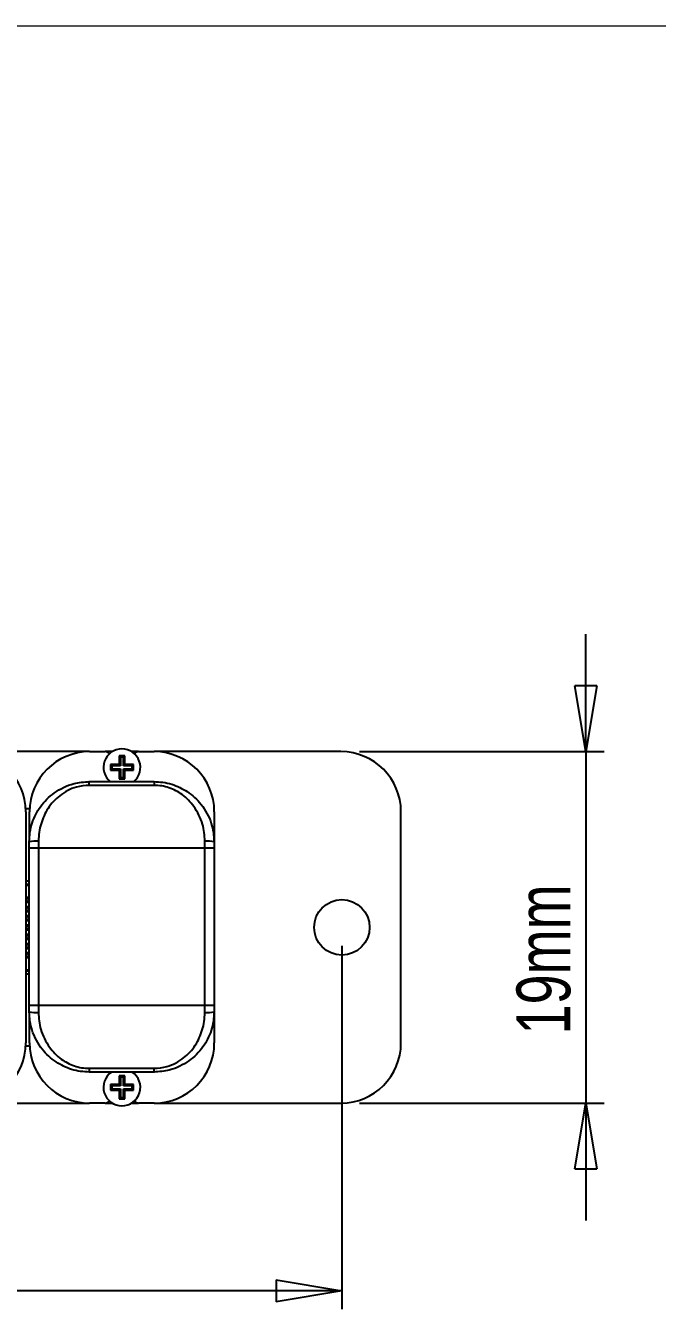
# Model space of a CAD drawing. Header units: millimetres. Extents: x 5 to 292, y 4 to 204.
# Drawn here: x 126.7 to 160.9, y 135.1 to 204.5 of the extents above; entities that cross this region are included whole.
import ezdxf

# ---------------------------------------------------------------- set-up
doc = ezdxf.new("R2010")
doc.units = ezdxf.units.MM
doc.layers.add('LAYER_1', color=179, linetype='Continuous')
doc.styles.add('SLDTEXTSTYLE0', font='TXT', dxfattribs={"width": 0.75})
doc.dimstyles.new('SLDDIMSTYLE0', dxfattribs={"dimtxt": 2.910417, "dimasz": 3.556, "dimexe": 0, "dimexo": 0.0625, "dimgap": 0.727604, "dimtad": 1, "dimrnd": 1e-09, "dimzin": 4, "dimdsep": 46, "dimtxsty": 'SLDTEXTSTYLE0', "dimblk1": 'CLOSED', "dimblk2": 'CLOSED', "dimsah": 1, "dimcen": 0.09, "dimadec": 0, "dimazin": 1, "dimtfac": 1, "dimtofl": 0, "dimtmove": 0, "dimatfit": 3, "dimldrblk": 'CLOSED', "dimfxl": 1, "dimfrac": 2, "dimtolj": 1, "dimtzin": 12, "dimarcsym": 0})
doc.dimstyles.new('SLDDIMSTYLE2', dxfattribs={"dimtxt": 2.910417, "dimasz": 3.556, "dimexe": 0, "dimexo": 0.0625, "dimgap": 0.727604, "dimtad": 1, "dimrnd": 1e-09, "dimzin": 12, "dimdsep": 46, "dimtxsty": 'SLDTEXTSTYLE0', "dimblk1": 'CLOSED', "dimblk2": 'CLOSED', "dimsah": 1, "dimcen": 0.09, "dimadec": 0, "dimazin": 3, "dimtfac": 1, "dimtmove": 0, "dimatfit": 0, "dimldrblk": 'CLOSED', "dimfxl": 1, "dimfrac": 2, "dimtolj": 1, "dimtzin": 12, "dimarcsym": 0})

# ---------------------------------------------------------------- blocks, each defined once
blk = doc.blocks.new('_CLOSED')
at = {"color": 0, "linetype": 'ByBlock', "lineweight": -2}
for p, q in [((-1, 0.166667), (0, 0)), ((-1, 0.166667), (-1, -0.166667)), ((0, 0), (-1, -0.166667)), ((0, 0), (-1, 0))]:
    blk.add_line(p, q, dxfattribs=at)
blk = doc.blocks.new('_D_3')
at = {"layer": 'LAYER_1'}
for p, q in [((157.032, 165.231), (157.032, 171.581)), ((144.782, 165.231), (158.032, 165.231)), ((157.032, 165.231), (157.032, 146.231)), ((144.782, 146.231), (158.032, 146.231)), ((157.032, 146.231), (157.032, 139.881))]:
    blk.add_line(p, q, dxfattribs=at)
at = {"layer": 'LAYER_1', "xscale": 3.556, "yscale": 3.556}
for p, rotation in [((157.032, 165.231, -46.649), 270), ((157.032, 146.231, -46.649), 90)]:
    blk.add_blockref('_CLOSED', p, dxfattribs=dict(at, rotation=rotation))
at = {"layer": 'LAYER_1', "insert": (153.281, 149.942), "char_height": 2.9104, "attachment_point": 1, "rotation": 90, "style": 'SLDTEXTSTYLE0'}
blk.add_mtext('19mm', dxfattribs=at)
blk = doc.blocks.new('_D_4')
at = {"layer": 'LAYER_1'}
for p, q in [((48.632, 154.731), (48.632, 135.081)), ((143.832, 154.731), (143.832, 135.081)), ((143.832, 136.081), (48.632, 136.081))]:
    blk.add_line(p, q, dxfattribs=at)
at = {"layer": 'LAYER_1', "xscale": 3.556, "yscale": 3.556, "rotation": 180}
blk.add_blockref('_CLOSED', (48.632, 136.081, -46.649), dxfattribs=at)
at = {"layer": 'LAYER_1', "xscale": 3.556, "yscale": 3.556}
blk.add_blockref('_CLOSED', (143.832, 136.081, -46.649), dxfattribs=at)
at = {"layer": 'LAYER_1', "insert": (87.757, 139.833), "char_height": 2.9104, "attachment_point": 1, "style": 'SLDTEXTSTYLE0'}
blk.add_mtext('95.20mm', dxfattribs=at)

msp = doc.modelspace()

# ---------------------------------------------------------------- linework, layer by layer
at = {"color": 7, "linetype": 'Continuous', "lineweight": 18}
msp.add_line((4.92, 204.48), (291.92, 204.48), dxfattribs=at)
at = {"color": 7, "linetype": 'Continuous', "lineweight": 25}
for p, q in [((130.182, 165.231), (123.482, 165.231)), ((130.182, 165.231), (131.032, 165.231)), ((131.332, 165.231), (131.032, 165.231)), ((131.332, 165.181), (131.332, 165.231)), ((131.406, 165.231), (131.332, 165.231)), ((132.532, 165.231), (132.459, 165.231)), ((132.532, 165.231), (132.532, 165.181)), ((132.832, 165.231), (132.532, 165.231)), ((132.832, 165.231), (133.682, 165.231)), ((143.782, 165.231), (133.682, 165.231)), ((131.782, 164.531), (131.307, 164.531)), ((131.307, 164.531), (131.307, 164.231)), ((131.38, 164.458), (131.307, 164.531)), ((131.855, 164.933), (131.782, 165.006)), ((132.082, 165.006), (131.782, 165.006)), ((131.782, 165.006), (131.782, 164.531)), ((131.855, 164.458), (131.782, 164.531)), ((132.01, 164.933), (131.855, 164.933)), ((131.855, 164.933), (131.855, 164.458)), ((132.01, 164.933), (132.082, 165.006)), ((132.01, 164.458), (132.01, 164.933)), ((132.01, 164.458), (132.082, 164.531)), ((132.082, 164.531), (132.082, 165.006)), ((132.557, 164.531), (132.082, 164.531)), ((132.485, 164.458), (132.557, 164.531)), ((132.557, 164.231), (132.557, 164.531)), ((131.339, 164.262), (131.307, 164.231)), ((131.307, 164.231), (131.782, 164.231)), ((131.332, 164.381), (131.343, 164.267)), ((131.38, 164.304), (131.343, 164.267)), ((131.38, 164.458), (131.38, 164.304)), ((131.855, 164.458), (131.38, 164.458)), ((131.38, 164.304), (131.855, 164.304)), ((131.855, 164.304), (131.782, 164.231)), ((131.782, 164.231), (131.782, 163.756)), ((131.814, 163.787), (131.782, 163.756)), ((131.855, 163.829), (131.818, 163.792)), ((131.855, 164.304), (131.855, 163.829)), ((131.855, 163.829), (132.01, 163.829)), ((132.485, 164.458), (132.01, 164.458)), ((132.01, 164.304), (132.082, 164.231)), ((132.01, 164.304), (132.485, 164.304)), ((132.01, 163.829), (132.01, 164.304)), ((132.01, 163.829), (132.046, 163.792)), ((132.051, 163.787), (132.082, 163.756)), ((132.082, 163.756), (132.082, 164.231)), ((132.082, 164.231), (132.557, 164.231)), ((132.485, 164.304), (132.485, 164.458)), ((132.485, 164.304), (132.521, 164.267)), ((132.521, 164.267), (132.532, 164.381)), ((132.526, 164.262), (132.557, 164.231)), ((130.169, 163.41), (130.169, 163.61)), ((130.169, 163.61), (133.669, 163.61)), ((133.669, 163.41), (130.169, 163.41)), ((131.782, 163.756), (132.082, 163.756)), ((133.669, 163.61), (133.669, 163.41)), ((126.936, 162.131), (126.729, 162.131)), ((126.732, 161.981), (126.732, 149.481)), ((126.932, 160.533), (126.932, 161.981)), ((136.932, 161.981), (136.932, 149.481)), ((147.032, 149.481), (147.032, 161.981)), ((126.919, 160.01), (126.919, 160.36)), ((127.419, 160.394), (127.419, 160.01)), ((136.419, 160.01), (136.419, 160.394)), ((136.919, 160.36), (136.919, 160.01)), ((127.419, 160.01), (126.919, 160.01)), ((126.919, 151.51), (126.919, 160.01)), ((136.419, 160.01), (127.419, 160.01)), ((127.419, 160.01), (127.419, 151.51)), ((136.919, 160.01), (136.419, 160.01)), ((136.419, 151.51), (136.419, 160.01)), ((136.919, 160.01), (136.919, 151.51)), ((126.919, 158.221), (126.732, 158.221)), ((126.732, 158.071), (126.919, 158.071)), ((126.732, 158.021), (126.919, 158.021)), ((126.919, 157.346), (126.732, 157.346)), ((126.886, 157.296), (126.732, 157.296)), ((126.732, 157.146), (126.886, 157.146)), ((126.732, 157.096), (126.919, 157.096)), ((126.919, 156.846), (126.732, 156.846)), ((126.824, 157.321), (126.824, 157.346)), ((126.824, 157.321), (126.919, 157.321)), ((126.824, 157.296), (126.824, 157.321)), ((126.919, 157.306), (126.824, 157.306)), ((126.824, 157.121), (126.824, 157.146)), ((126.919, 157.136), (126.824, 157.136)), ((126.824, 157.121), (126.919, 157.121)), ((126.824, 157.096), (126.824, 157.121)), ((126.824, 156.821), (126.824, 156.846)), ((126.886, 157.146), (126.886, 157.296)), ((126.919, 157.296), (126.886, 157.296)), ((126.886, 157.146), (126.919, 157.146)), ((126.886, 156.796), (126.732, 156.796)), ((126.732, 156.646), (126.886, 156.646)), ((126.732, 156.596), (126.919, 156.596)), ((126.919, 156.346), (126.732, 156.346)), ((126.886, 156.296), (126.732, 156.296)), ((126.824, 156.821), (126.919, 156.821)), ((126.824, 156.796), (126.824, 156.821)), ((126.919, 156.806), (126.824, 156.806)), ((126.824, 156.621), (126.824, 156.646)), ((126.919, 156.636), (126.824, 156.636)), ((126.824, 156.621), (126.919, 156.621)), ((126.824, 156.596), (126.824, 156.621)), ((126.824, 156.321), (126.824, 156.346)), ((126.824, 156.321), (126.919, 156.321)), ((126.824, 156.296), (126.824, 156.321)), ((126.919, 156.306), (126.824, 156.306)), ((126.886, 156.646), (126.886, 156.796)), ((126.919, 156.796), (126.886, 156.796)), ((126.886, 156.646), (126.919, 156.646)), ((126.886, 156.146), (126.886, 156.296)), ((126.919, 156.296), (126.886, 156.296)), ((126.732, 156.146), (126.886, 156.146)), ((126.732, 156.096), (126.919, 156.096)), ((126.919, 155.846), (126.732, 155.846)), ((126.886, 155.796), (126.732, 155.796)), ((126.732, 155.646), (126.886, 155.646)), ((126.732, 155.596), (126.919, 155.596)), ((126.824, 156.121), (126.824, 156.146)), ((126.919, 156.136), (126.824, 156.136)), ((126.824, 156.121), (126.919, 156.121)), ((126.824, 156.096), (126.824, 156.121)), ((126.824, 155.821), (126.824, 155.846)), ((126.824, 155.821), (126.919, 155.821)), ((126.824, 155.796), (126.824, 155.821)), ((126.919, 155.806), (126.824, 155.806)), ((126.824, 155.621), (126.824, 155.646)), ((126.919, 155.636), (126.824, 155.636)), ((126.824, 155.621), (126.919, 155.621)), ((126.824, 155.596), (126.824, 155.621)), ((126.886, 156.146), (126.919, 156.146)), ((126.886, 155.646), (126.886, 155.796)), ((126.919, 155.796), (126.886, 155.796)), ((126.886, 155.646), (126.919, 155.646)), ((126.919, 155.346), (126.732, 155.346)), ((126.886, 155.296), (126.732, 155.296)), ((126.732, 155.146), (126.886, 155.146)), ((126.732, 155.096), (126.919, 155.096)), ((126.919, 154.846), (126.732, 154.846)), ((126.886, 154.796), (126.732, 154.796)), ((126.824, 155.321), (126.824, 155.346)), ((126.824, 155.321), (126.919, 155.321)), ((126.824, 155.296), (126.824, 155.321)), ((126.919, 155.306), (126.824, 155.306)), ((126.824, 155.121), (126.824, 155.146)), ((126.919, 155.136), (126.824, 155.136)), ((126.824, 155.121), (126.919, 155.121)), ((126.824, 155.096), (126.824, 155.121)), ((126.824, 154.821), (126.824, 154.846)), ((126.824, 154.821), (126.919, 154.821)), ((126.824, 154.796), (126.824, 154.821)), ((126.919, 154.806), (126.824, 154.806)), ((126.886, 155.146), (126.886, 155.296)), ((126.919, 155.296), (126.886, 155.296)), ((126.886, 155.146), (126.919, 155.146)), ((126.886, 154.646), (126.886, 154.796)), ((126.919, 154.796), (126.886, 154.796)), ((126.732, 154.646), (126.886, 154.646)), ((126.732, 154.596), (126.919, 154.596)), ((126.919, 154.346), (126.732, 154.346)), ((126.886, 154.296), (126.732, 154.296)), ((126.732, 154.146), (126.886, 154.146)), ((126.732, 154.096), (126.919, 154.096)), ((126.824, 154.621), (126.824, 154.646)), ((126.919, 154.636), (126.824, 154.636)), ((126.824, 154.621), (126.919, 154.621)), ((126.824, 154.596), (126.824, 154.621)), ((126.824, 154.321), (126.824, 154.346)), ((126.824, 154.321), (126.919, 154.321)), ((126.824, 154.296), (126.824, 154.321)), ((126.919, 154.306), (126.824, 154.306)), ((126.824, 154.121), (126.824, 154.146)), ((126.919, 154.136), (126.824, 154.136)), ((126.824, 154.121), (126.919, 154.121)), ((126.824, 154.096), (126.824, 154.121)), ((126.886, 154.646), (126.919, 154.646)), ((126.886, 154.146), (126.886, 154.296)), ((126.919, 154.296), (126.886, 154.296)), ((126.886, 154.146), (126.919, 154.146)), ((126.919, 153.421), (126.732, 153.421)), ((126.919, 153.371), (126.732, 153.371)), ((126.732, 153.221), (126.919, 153.221)), ((127.419, 151.51), (126.919, 151.51)), ((126.919, 151.16), (126.919, 151.51)), ((136.419, 151.51), (127.419, 151.51)), ((127.419, 151.51), (127.419, 151.127)), ((136.919, 151.51), (136.419, 151.51)), ((136.419, 151.127), (136.419, 151.51)), ((136.919, 151.51), (136.919, 151.16)), ((126.932, 149.481), (126.932, 150.988)), ((126.729, 149.331), (126.936, 149.331)), ((130.169, 148.11), (130.169, 147.91)), ((130.169, 148.11), (133.669, 148.11)), ((133.669, 147.91), (130.169, 147.91)), ((133.669, 147.91), (133.669, 148.11)), ((131.782, 147.231), (131.307, 147.231)), ((131.307, 147.231), (131.307, 146.931)), ((131.339, 147.2), (131.307, 147.231)), ((131.343, 147.195), (131.332, 147.081)), ((131.38, 147.158), (131.343, 147.195)), ((131.855, 147.158), (131.38, 147.158)), ((131.38, 147.158), (131.38, 147.004)), ((131.814, 147.675), (131.782, 147.706)), ((132.082, 147.706), (131.782, 147.706)), ((131.782, 147.706), (131.782, 147.231)), ((131.855, 147.158), (131.782, 147.231)), ((131.855, 147.633), (131.818, 147.67)), ((132.01, 147.633), (131.855, 147.633)), ((131.855, 147.633), (131.855, 147.158)), ((132.01, 147.633), (132.046, 147.67)), ((132.01, 147.158), (132.01, 147.633)), ((132.01, 147.158), (132.082, 147.231)), ((132.485, 147.158), (132.01, 147.158)), ((132.051, 147.675), (132.082, 147.706)), ((132.082, 147.231), (132.082, 147.706)), ((132.557, 147.231), (132.082, 147.231)), ((132.485, 147.158), (132.521, 147.195)), ((132.485, 147.004), (132.485, 147.158)), ((132.532, 147.081), (132.521, 147.195)), ((132.526, 147.2), (132.557, 147.231)), ((132.557, 146.931), (132.557, 147.231)), ((131.38, 147.004), (131.307, 146.931)), ((131.307, 146.931), (131.782, 146.931)), ((131.38, 147.004), (131.855, 147.004)), ((131.855, 147.004), (131.782, 146.931)), ((131.782, 146.931), (131.782, 146.456)), ((131.855, 146.529), (131.782, 146.456)), ((131.782, 146.456), (132.082, 146.456)), ((131.855, 147.004), (131.855, 146.529)), ((131.855, 146.529), (132.01, 146.529)), ((132.01, 146.529), (132.01, 147.004)), ((132.01, 147.004), (132.082, 146.931)), ((132.01, 147.004), (132.485, 147.004)), ((132.01, 146.529), (132.082, 146.456)), ((132.082, 146.456), (132.082, 146.931)), ((132.082, 146.931), (132.557, 146.931)), ((132.485, 147.004), (132.557, 146.931)), ((123.482, 146.231), (130.182, 146.231)), ((131.032, 146.231), (130.182, 146.231)), ((131.032, 146.231), (131.332, 146.231)), ((131.332, 146.231), (131.332, 146.281)), ((131.332, 146.231), (131.406, 146.231)), ((132.459, 146.231), (132.532, 146.231)), ((132.532, 146.281), (132.532, 146.231)), ((132.532, 146.231), (132.832, 146.231)), ((133.682, 146.231), (132.832, 146.231)), ((133.682, 146.231), (143.782, 146.231))]:
    msp.add_line(p, q, dxfattribs=at)
msp.add_circle((143.832, 155.731), 1.5, dxfattribs=at)
for centre, radius, start, end in [((123.482, 161.981), 3.25, 0, 90), ((130.182, 161.981), 3.25, 90, 180), ((131.932, 164.381), 1, 309.61017, 230.38983), ((131.032, 164.931), 0.3, 39.90868, 90), ((132.832, 164.931), 0.3, 90, 140.09132), ((133.682, 161.981), 3.25, 0, 90), ((143.782, 161.981), 3.25, 0, 90), ((131.932, 164.381), 0.6, 259.04147, 280.95853), ((127.294, 158.524), 1.875, 86.19456, 101.55626), ((136.543, 158.524), 1.875, 78.44374, 93.80544), ((127.294, 152.997), 1.875, 258.44374, 273.80544), ((136.543, 152.997), 1.875, 266.19456, 281.55626), ((123.482, 149.481), 3.25, 270, 360), ((130.182, 149.481), 3.25, 180, 270), ((133.682, 149.481), 3.25, 270, 360), ((143.782, 149.481), 3.25, 270, 0), ((131.932, 147.081), 1, 123.94234, 270), ((131.932, 147.081), 1, 270, 56.05766), ((131.932, 147.081), 0.6, 79.04147, 100.95853), ((131.032, 146.531), 0.3, 270, 320.09132), ((132.832, 146.531), 0.3, 219.90868, 270)]:
    msp.add_arc(centre, radius, start, end, dxfattribs=at)
for points, knots in [([(126.919, 160.36), (126.927, 160.53), (126.942, 160.875), (127.067, 161.37), (127.259, 161.838), (127.523, 162.271), (127.86, 162.669), (128.276, 163.022), (128.77, 163.312), (129.402, 163.553), (129.888, 163.59), (130.169, 163.61)], [0, 0, 0, 0, 0.097847, 0.198625, 0.295593, 0.394956, 0.499553, 0.606771, 0.721034, 0.839304, 1, 1, 1, 1]), ([(130.169, 163.41), (129.931, 163.391), (129.518, 163.357), (128.984, 163.133), (128.57, 162.867), (128.215, 162.536), (127.932, 162.171), (127.708, 161.767), (127.546, 161.338), (127.439, 160.876), (127.426, 160.556), (127.419, 160.394)], [0, 0, 0, 0, 0.15204, 0.263063, 0.378844, 0.484471, 0.592649, 0.692472, 0.794495, 0.895879, 1, 1, 1, 1]), ([(133.669, 163.61), (133.829, 163.604), (134.154, 163.59), (134.623, 163.479), (135.066, 163.307), (135.485, 163.07), (135.878, 162.763), (136.241, 162.372), (136.552, 161.9), (136.768, 161.386), (136.896, 160.865), (136.911, 160.53), (136.919, 160.36)], [0, 0, 0, 0, 0.091931, 0.186691, 0.277645, 0.370681, 0.471898, 0.575489, 0.689468, 0.807223, 0.902296, 1, 1, 1, 1]), ([(136.419, 160.394), (136.413, 160.548), (136.4, 160.858), (136.294, 161.335), (136.112, 161.815), (135.853, 162.25), (135.543, 162.618), (135.215, 162.902), (134.858, 163.126), (134.488, 163.284), (134.087, 163.39), (133.81, 163.404), (133.669, 163.41)], [0, 0, 0, 0, 0.098438, 0.19944, 0.316599, 0.437452, 0.539331, 0.643479, 0.732166, 0.82297, 0.909818, 1, 1, 1, 1]), ([(130.169, 147.91), (130.009, 147.917), (129.684, 147.931), (129.215, 148.042), (128.771, 148.214), (128.352, 148.451), (127.96, 148.758), (127.597, 149.149), (127.286, 149.621), (127.07, 150.135), (126.942, 150.656), (126.927, 150.991), (126.919, 151.16)], [0, 0, 0, 0, 0.091931, 0.186691, 0.277645, 0.370681, 0.471898, 0.575489, 0.689468, 0.807223, 0.902296, 1, 1, 1, 1]), ([(127.419, 151.127), (127.425, 150.973), (127.438, 150.663), (127.543, 150.186), (127.726, 149.706), (127.985, 149.271), (128.294, 148.903), (128.622, 148.619), (128.98, 148.395), (129.35, 148.237), (129.751, 148.131), (130.028, 148.117), (130.169, 148.11)], [0, 0, 0, 0, 0.098438, 0.19944, 0.316599, 0.437452, 0.539331, 0.643479, 0.732166, 0.82297, 0.909818, 1, 1, 1, 1]), ([(136.919, 151.16), (136.911, 150.991), (136.895, 150.646), (136.771, 150.151), (136.578, 149.683), (136.314, 149.25), (135.977, 148.852), (135.562, 148.499), (135.068, 148.209), (134.436, 147.968), (133.949, 147.931), (133.669, 147.91)], [0, 0, 0, 0, 0.097847, 0.198625, 0.295593, 0.394956, 0.499553, 0.606771, 0.721034, 0.839304, 1, 1, 1, 1]), ([(133.669, 148.11), (133.907, 148.13), (134.319, 148.164), (134.853, 148.388), (135.268, 148.654), (135.622, 148.985), (135.905, 149.35), (136.13, 149.754), (136.292, 150.183), (136.398, 150.645), (136.412, 150.965), (136.419, 151.127)], [0, 0, 0, 0, 0.15204, 0.263063, 0.378844, 0.484471, 0.592649, 0.692472, 0.794495, 0.895879, 1, 1, 1, 1])]:
    msp.add_open_spline(points, degree=3, knots=knots, dxfattribs=at)

# ---------------------------------------------------------------- dimensions: what is measured, and where the dimension line sits
at = {"layer": 'LAYER_1'}
dim = msp.add_linear_dim(base=(157.032, 146.231), p1=(143.782, 165.231), p2=(143.782, 146.231), angle=90, dimstyle='SLDDIMSTYLE2', dxfattribs=at)
dim.commit()
dim.dimension.update_dxf_attribs({"geometry": '_D_3', "text_midpoint": (157.032, 155.731), "dimtype": 160})
dim = msp.add_linear_dim(base=(48.632, 136.081), p1=(143.832, 155.731), p2=(48.632, 155.731), dimstyle='SLDDIMSTYLE0', dxfattribs=at)
dim.commit()
dim.dimension.update_dxf_attribs({"geometry": '_D_4', "text_midpoint": (96.232, 136.081), "dimtype": 160})

doc.saveas('drawing.dxf')
